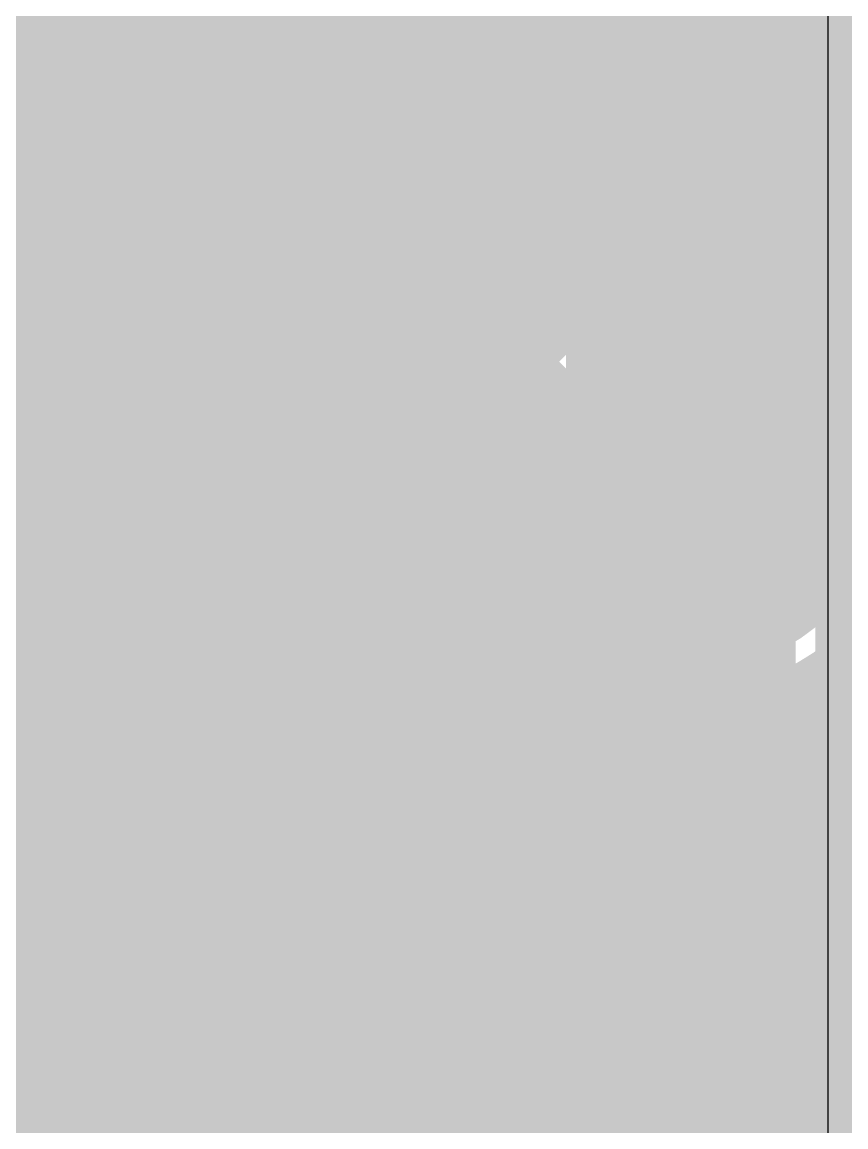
# Model space of a CAD drawing. Header units: millimetres. Extents: x 13 to 259, y -2 to 326.
# Drawn here: x 145.159 to 146.811, y 88.403 to 90.618 of the extents above; entities that cross this region are included whole.
import ezdxf

# ---------------------------------------------------------------- set-up
doc = ezdxf.new("R2010")
doc.units = ezdxf.units.MM
for name, color, linetype in [('BottomLayer', 5, 'Continuous'), ('BottomSolder', 6, 'Continuous'), ('ConnectLayer', 7, 'Continuous'), ('DrillDrawing', 1, 'Continuous'), ('Mechanical14', 56, 'Continuous'), ('Mechanical15', 56, 'Continuous'), ('Mechanical34', 56, 'Continuous'), ('Mechanical9', 56, 'Continuous'), ('MidLayer1', 16, 'Continuous'), ('MidLayer2', 76, 'Continuous'), ('MidLayer3', 90, 'Continuous'), ('MidLayer4', 156, 'Continuous'), ('MidLayer5', 130, 'Continuous'), ('MidLayer6', 216, 'Continuous'), ('MultiLayer', 9, 'Continuous'), ('TopLayer', 1, 'Continuous'), ('TopPaste', 8, 'Continuous'), ('TopSolder', 216, 'Continuous')]:
    doc.layers.add(name, color=color, linetype=linetype)

# ---------------------------------------------------------------- blocks, each defined once
blk = doc.blocks.new('RESC1005X40N_81')
at = {"layer": 'Mechanical14', "const_width": 0.1}
for points in [[(-0.5, 0.25), (0.5, 0.25)], [(-0.5, 0.25), (-0.5, -0.25)], [(0.5, 0.25), (0.5, -0.25)], [(-0.5, -0.25), (0.5, -0.25)]]:
    blk.add_lwpolyline(points, dxfattribs=at)
at = {"layer": 'Mechanical14', "const_width": 0.05}
for points in [[(-0.525, 0.25, 1), (-0.475, 0.25, 1)], [(-0.525, 0.25, 1), (-0.475, 0.25, 1)], [(0.475, 0.25, 1), (0.525, 0.25, 1)], [(0.475, 0.25, 1), (0.525, 0.25, 1)], [(-0.525, -0.25, 1), (-0.475, -0.25, 1)], [(-0.525, -0.25, 1), (-0.475, -0.25, 1)], [(0.475, -0.25, 1), (0.525, -0.25, 1)], [(0.475, -0.25, 1), (0.525, -0.25, 1)]]:
    blk.add_lwpolyline(points, format="xyb", close=True, dxfattribs=at)
at = {"layer": 'Mechanical15', "const_width": 0.05}
for points in [[(0, 0.5), (0, -0.5)], [(-0.91, 0.46), (0.91, 0.46)], [(-0.91, 0.46), (-0.91, -0.46)], [(0.91, 0.46), (0.91, -0.46)], [(-0.5, 0), (0.5, 0)], [(-0.91, -0.46), (0.91, -0.46)]]:
    blk.add_lwpolyline(points, dxfattribs=at)
at = {"layer": 'Mechanical15'}
for points, const_width in [([(-0.0125, 0.5, 1), (0.0125, 0.5, 1)], 0.025), ([(-0.9225, 0.46, 1), (-0.8975, 0.46, 1)], 0.025), ([(-0.9225, 0.46, 1), (-0.8975, 0.46, 1)], 0.025), ([(0.8975, 0.46, 1), (0.9225, 0.46, 1)], 0.025), ([(0.8975, 0.46, 1), (0.9225, 0.46, 1)], 0.025), ([(0.35, 0, 1), (-0.35, 0, 1)], 0.05), ([(-0.5125, 0, 1), (-0.4875, 0, 1)], 0.025), ([(-0.3625, 0, 1), (-0.3375, 0, 1)], 0.025), ([(0.3375, 0, 1), (0.3625, 0, 1)], 0.025), ([(0.4875, 0, 1), (0.5125, 0, 1)], 0.025), ([(-0.9225, -0.46, 1), (-0.8975, -0.46, 1)], 0.025), ([(-0.9225, -0.46, 1), (-0.8975, -0.46, 1)], 0.025), ([(0.8975, -0.46, 1), (0.9225, -0.46, 1)], 0.025), ([(0.8975, -0.46, 1), (0.9225, -0.46, 1)], 0.025), ([(-0.0125, -0.5, 1), (0.0125, -0.5, 1)], 0.025)]:
    blk.add_lwpolyline(points, format="xyb", close=True, dxfattribs=dict(at, const_width=const_width))
at = {"layer": 'TopLayer'}
for points in [[(-0.18, -0.31), (-0.18, 0.31), (-0.76, -0.31), (-0.76, 0.31)], [(0.76, -0.31), (0.76, 0.31), (0.18, -0.31), (0.18, 0.31)]]:
    blk.add_solid(points, dxfattribs=at)
at = {"layer": 'TopPaste'}
for points in [[(-0.18, -0.31), (-0.18, 0.31), (-0.76, -0.31), (-0.76, 0.31)], [(0.76, -0.31), (0.76, 0.31), (0.18, -0.31), (0.18, 0.31)]]:
    blk.add_solid(points, dxfattribs=at)
at = {"layer": 'TopSolder'}
for points in [[(-0.0784, -0.4116), (-0.0784, 0.4116), (-0.8616, -0.4116), (-0.8616, 0.4116)], [(0.8616, -0.4116), (0.8616, 0.4116), (0.0784, -0.4116), (0.0784, 0.4116)]]:
    blk.add_solid(points, dxfattribs=at)
blk = doc.blocks.new('RESC1005X40N_162')
at = {"layer": 'Mechanical14', "const_width": 0.1}
for points in [[(-0.5, 0.25), (0.5, 0.25)], [(-0.5, 0.25), (-0.5, -0.25)], [(0.5, 0.25), (0.5, -0.25)], [(-0.5, -0.25), (0.5, -0.25)]]:
    blk.add_lwpolyline(points, dxfattribs=at)
at = {"layer": 'Mechanical14', "const_width": 0.05}
for points in [[(-0.525, 0.25, 1), (-0.475, 0.25, 1)], [(-0.525, 0.25, 1), (-0.475, 0.25, 1)], [(0.475, 0.25, 1), (0.525, 0.25, 1)], [(0.475, 0.25, 1), (0.525, 0.25, 1)], [(-0.525, -0.25, 1), (-0.475, -0.25, 1)], [(-0.525, -0.25, 1), (-0.475, -0.25, 1)], [(0.475, -0.25, 1), (0.525, -0.25, 1)], [(0.475, -0.25, 1), (0.525, -0.25, 1)]]:
    blk.add_lwpolyline(points, format="xyb", close=True, dxfattribs=at)
at = {"layer": 'Mechanical15', "const_width": 0.05}
for points in [[(0, 0.5), (0, -0.5)], [(-0.91, 0.46), (0.91, 0.46)], [(-0.91, 0.46), (-0.91, -0.46)], [(0.91, 0.46), (0.91, -0.46)], [(-0.5, 0), (0.5, 0)], [(-0.91, -0.46), (0.91, -0.46)]]:
    blk.add_lwpolyline(points, dxfattribs=at)
at = {"layer": 'Mechanical15'}
for points, const_width in [([(-0.0125, 0.5, 1), (0.0125, 0.5, 1)], 0.025), ([(-0.9225, 0.46, 1), (-0.8975, 0.46, 1)], 0.025), ([(-0.9225, 0.46, 1), (-0.8975, 0.46, 1)], 0.025), ([(0.8975, 0.46, 1), (0.9225, 0.46, 1)], 0.025), ([(0.8975, 0.46, 1), (0.9225, 0.46, 1)], 0.025), ([(0.35, 0, 1), (-0.35, 0, 1)], 0.05), ([(-0.5125, 0, 1), (-0.4875, 0, 1)], 0.025), ([(-0.3625, 0, 1), (-0.3375, 0, 1)], 0.025), ([(0.3375, 0, 1), (0.3625, 0, 1)], 0.025), ([(0.4875, 0, 1), (0.5125, 0, 1)], 0.025), ([(-0.9225, -0.46, 1), (-0.8975, -0.46, 1)], 0.025), ([(-0.9225, -0.46, 1), (-0.8975, -0.46, 1)], 0.025), ([(0.8975, -0.46, 1), (0.9225, -0.46, 1)], 0.025), ([(0.8975, -0.46, 1), (0.9225, -0.46, 1)], 0.025), ([(-0.0125, -0.5, 1), (0.0125, -0.5, 1)], 0.025)]:
    blk.add_lwpolyline(points, format="xyb", close=True, dxfattribs=dict(at, const_width=const_width))
at = {"layer": 'TopLayer'}
for points in [[(-0.18, -0.31), (-0.18, 0.31), (-0.76, -0.31), (-0.76, 0.31)], [(0.76, -0.31), (0.76, 0.31), (0.18, -0.31), (0.18, 0.31)]]:
    blk.add_solid(points, dxfattribs=at)
at = {"layer": 'TopPaste'}
for points in [[(-0.18, -0.31), (-0.18, 0.31), (-0.76, -0.31), (-0.76, 0.31)], [(0.76, -0.31), (0.76, 0.31), (0.18, -0.31), (0.18, 0.31)]]:
    blk.add_solid(points, dxfattribs=at)
at = {"layer": 'TopSolder'}
for points in [[(-0.0784, -0.4116), (-0.0784, 0.4116), (-0.8616, -0.4116), (-0.8616, 0.4116)], [(0.8616, -0.4116), (0.8616, 0.4116), (0.0784, -0.4116), (0.0784, 0.4116)]]:
    blk.add_solid(points, dxfattribs=at)

msp = doc.modelspace()

# ---------------------------------------------------------------- linework, layer by layer
at = {"layer": 'BottomLayer', "const_width": 0.25}
for points in [[(145.3358, 89.6764, 1), (145.5858, 89.6764, 1)], [(146.4, 89.675, 1), (146.65, 89.675, 1)], [(145.3358, 88.7364, 1), (145.5858, 88.7364, 1)]]:
    msp.add_lwpolyline(points, format="xyb", close=True, dxfattribs=at)
at = {"layer": 'BottomSolder', "const_width": 0.3516}
msp.add_lwpolyline([(146.3492, 89.675, 1), (146.7008, 89.675, 1)], format="xyb", close=True, dxfattribs=at)
at = {"layer": 'ConnectLayer', "const_width": 0.4}
for points in [[(146.9997, 90.0254), (146.9997, 136.36)], [(146.59, 90.2614), (146.59, 117.0401)], [(145.7325, 88.0326), (149.8935, 92.1936)], [(145.7325, 88.0326), (149.8935, 92.1936)], [(146.0508, 87.5024), (150.4593, 91.9109)], [(146.0508, 87.5024), (150.4593, 91.9109)], [(145.9947, 91.5928), (148.1679, 89.4196)], [(145.9947, 91.5928), (148.1679, 89.4196)], [(145.9727, 89.9699), (147.5461, 91.5432)], [(145.9727, 89.9699), (147.5461, 91.5432)], [(146.9429, 90.0915), (147.776, 90.9246)], [(146.9429, 90.0915), (147.776, 90.9246)], [(146.05, 90.2614), (146.05, 90.8733)], [(146.0208, 90.7181), (146.4759, 90.263)], [(146.0208, 90.7181), (146.4759, 90.263)], [(146.59, 90.5998), (151.36, 90.5998)], [(144.6308, 90.0695), (145.0459, 90.4846)], [(144.5807, 90.4612), (144.9987, 90.0432)], [(144.5807, 90.4612), (144.9987, 90.0432)], [(144.5807, 90.4612), (144.9987, 90.0432)], [(144.6951, 89.37), (145.65, 90.325)], [(145.3094, 89.3066), (146.3277, 90.325)], [(145.5668, 90.3236), (145.6578, 90.2326)], [(145.5668, 90.3236), (145.6578, 90.2326)], [(145.5668, 90.3236), (145.6578, 90.2326)], [(145.65, 90.325), (146.51, 90.325)], [(146.4139, 90.325), (146.51, 90.2288)], [(146.51, 89.9442), (146.51, 90.325)], [(145.6077, 90.2827), (146.51, 89.3803)], [(145.9727, 89.9699), (146.0818, 90.079)], [(145.1834, 89.8584), (146.51, 88.5318)], [(145.9366, 89.0853), (146.5628, 89.7115)], [(144.7379, 89.4554), (145.0417, 89.1516)], [(144.7379, 89.4554), (145.0417, 89.1516)], [(144.7379, 89.4554), (145.0417, 89.1516)], [(144.7592, 89.4341), (145.0417, 89.1516)], [(146.51, 79.986), (146.51, 89.4058)], [(146.9997, 68.24), (146.9997, 89.3246)], [(145.9366, 89.0853), (146.1085, 89.2572)], [(145.9366, 89.0853), (146.1085, 89.2572)], [(145.8276, 89.2142), (147.0109, 88.0309)], [(145.8276, 89.2142), (147.0109, 88.0309)], [(145.8276, 89.2142), (146.05, 88.9918)], [(145.9366, 89.0853), (146.0646, 89.2133)], [(146.7576, 89.1328), (147.2835, 88.6069)], [(146.7576, 89.1328), (147.2835, 88.6069)], [(146.05, 88.7671), (146.05, 89.0886)], [(146.59, 79.8199), (146.59, 89.0886)], [(145.7324, 88.0326), (146.51, 88.8103)], [(146.59, 88.7998), (151.36, 88.7998)], [(146.05, 87.5395), (146.05, 88.7057)], [(144.7608, 88.584), (145.2758, 88.069)], [(144.7608, 88.584), (145.2758, 88.069)], [(144.7608, 88.584), (145.2758, 88.069)], [(144.7608, 88.584), (145.2758, 88.069)], [(145.7325, 88.0326), (146.05, 88.3502)], [(145.8761, 88.3173), (146.897, 87.2963)], [(145.8761, 88.3173), (146.897, 87.2963)], [(145.8761, 88.3173), (146.05, 88.1433)], [(145.8761, 88.3173), (146.51, 87.6833)], [(144.684, 87.8327), (145.1119, 88.2607)], [(144.684, 87.8327), (145.112, 88.2606)], [(144.684, 87.8327), (145.112, 88.2606)], [(144.684, 87.8327), (145.112, 88.2606)]]:
    msp.add_lwpolyline(points, dxfattribs=at)
for points in [[(146.0508, 90.904, -1.612954), (145.1042, 91.374)], [(146.0508, 90.904, -1.612954), (145.1042, 91.374)], [(145.0459, 90.4846, -0.456349), (145.1042, 91.374)], [(146.05, 90.8733, -1.567019), (145.1042, 91.374)], [(145.1042, 89.2064, -1.271768), (145.9933, 89.9306)], [(145.1042, 89.2064, -1.271768), (145.9933, 89.9306)], [(145.1042, 89.2064, -1.271768), (145.9933, 89.9306)], [(145.9933, 89.9306, -0.797783), (147.115, 89.675)], [(145.9933, 89.9306, -0.797783), (147.115, 89.675)], [(146.0856, 90.0687, -0.091486), (146.05, 90.2614)], [(146.0856, 90.0687, -0.091486), (146.05, 90.2614)], [(146.59, 90.2614, -0.382238), (147.115, 89.675)], [(145.9933, 89.9306, -0.070741), (146.0856, 90.0687)], [(146.5695, 89.6978, -0.119012), (146.51, 89.9442)], [(146.5695, 89.6978, -0.119012), (146.51, 89.9442)], [(151.36, 86.0628, -3.607188), (151.36, 88.5373)], [(151.36, 86.0628, -3.607188), (151.36, 88.5373)], [(147.115, 89.675, -0.798858), (145.9926, 89.4208)], [(147.115, 89.675, -0.798858), (145.9926, 89.4208)], [(147.115, 89.675, -0.382238), (146.59, 89.0886)], [(146.51, 89.4058, -0.119012), (146.5695, 89.6522)], [(146.51, 89.4058, -0.119012), (146.5695, 89.6522)], [(145.9926, 89.4208, -0.118963), (145.8175, 89.2064)], [(145.9926, 89.4208, -0.118963), (145.8175, 89.2064)], [(145.9926, 89.4208, -0.118963), (145.8175, 89.2064)], [(146.0856, 89.2813, -0.071401), (145.9926, 89.4208)], [(146.05, 89.0886, -0.091486), (146.0856, 89.2813)], [(146.05, 89.0886, -0.091486), (146.0856, 89.2813)], [(146.0508, 88.7364, -1.612954), (145.1042, 89.2064)], [(146.0508, 88.7364, -1.612954), (145.1042, 89.2064)], [(146.05, 88.7057, -1.567019), (145.1042, 89.2064)], [(145.8175, 89.2064, -0.234583), (146.0508, 88.7364)], [(145.8175, 89.2064, -0.234583), (146.0508, 88.7364)], [(145.8175, 89.2064, -0.220886), (146.05, 88.7671)]]:
    msp.add_lwpolyline(points, format="xyb", dxfattribs=at)
at = {"layer": 'ConnectLayer'}
for points, const_width in [([(145.9208, 90.7181, 1), (146.1208, 90.7181, 1)], 0.2), ([(145.9208, 90.7181, 1), (146.1208, 90.7181, 1)], 0.2), ([(146.49, 90.5998, 1), (146.69, 90.5998, 1)], 0.2), ([(144.9459, 90.4846, 1), (145.1459, 90.4846, 1)], 0.2), ([(144.9459, 90.4846, 1), (145.1459, 90.4846, 1)], 0.2), ([(145.4668, 90.3236, 1), (145.6668, 90.3236, 1)], 0.2), ([(145.4668, 90.3236, 1), (145.6668, 90.3236, 1)], 0.2), ([(145.4668, 90.3236, 1), (145.6668, 90.3236, 1)], 0.2), ([(145.55, 90.325, 1), (145.75, 90.325, 1)], 0.2), ([(145.55, 90.325, 1), (145.75, 90.325, 1)], 0.2), ([(146.2277, 90.325, 1), (146.4277, 90.325, 1)], 0.2), ([(146.3139, 90.325, 1), (146.5139, 90.325, 1)], 0.2), ([(146.41, 90.325, 1), (146.61, 90.325, 1)], 0.2), ([(146.41, 90.325, 1), (146.61, 90.325, 1)], 0.2), ([(145.5077, 90.2827, 1), (145.7077, 90.2827, 1)], 0.2), ([(145.95, 90.2614, 1), (146.15, 90.2614, 1)], 0.2), ([(145.95, 90.2614, 1), (146.15, 90.2614, 1)], 0.2), ([(145.95, 90.2614, 1), (146.15, 90.2614, 1)], 0.2), ([(146.3759, 90.263, 1), (146.5759, 90.263, 1)], 0.2), ([(146.3759, 90.263, 1), (146.5759, 90.263, 1)], 0.2), ([(146.49, 90.2614, 1), (146.69, 90.2614, 1)], 0.2), ([(146.49, 90.2614, 1), (146.69, 90.2614, 1)], 0.2), ([(145.5578, 90.2326, 1), (145.7578, 90.2326, 1)], 0.2), ([(145.5578, 90.2326, 1), (145.7578, 90.2326, 1)], 0.2), ([(145.5578, 90.2326, 1), (145.7578, 90.2326, 1)], 0.2), ([(146.41, 90.2288, 1), (146.61, 90.2288, 1)], 0.2), ([(145.9818, 90.079, 1), (146.1818, 90.079, 1)], 0.2), ([(146.8429, 90.0915, 1), (147.0429, 90.0915, 1)], 0.2), ([(146.8429, 90.0915, 1), (147.0429, 90.0915, 1)], 0.2), ([(145.9856, 90.0687, 1), (146.1856, 90.0687, 1)], 0.2), ([(145.9856, 90.0687, 1), (146.1856, 90.0687, 1)], 0.2), ([(145.9856, 90.0687, 1), (146.1856, 90.0687, 1)], 0.2), ([(144.8987, 90.0432, 1), (145.0987, 90.0432, 1)], 0.2), ([(144.8987, 90.0432, 1), (145.0987, 90.0432, 1)], 0.2), ([(144.8987, 90.0432, 1), (145.0987, 90.0432, 1)], 0.2), ([(146.8997, 90.0254, 1), (147.0997, 90.0254, 1)], 0.2), ([(145.8727, 89.9699, 1), (146.0727, 89.9699, 1)], 0.2), ([(145.8727, 89.9699, 1), (146.0727, 89.9699, 1)], 0.2), ([(145.8727, 89.9699, 1), (146.0727, 89.9699, 1)], 0.2), ([(146.41, 89.9442, 1), (146.61, 89.9442, 1)], 0.2), ([(146.41, 89.9442, 1), (146.61, 89.9442, 1)], 0.2), ([(146.41, 89.9442, 1), (146.61, 89.9442, 1)], 0.2), ([(145.8933, 89.9306, 1), (146.0933, 89.9306, 1)], 0.2), ([(145.8933, 89.9306, 1), (146.0933, 89.9306, 1)], 0.2), ([(145.8933, 89.9306, 1), (146.0933, 89.9306, 1)], 0.2), ([(145.8933, 89.9306, 1), (146.0933, 89.9306, 1)], 0.2), ([(145.8933, 89.9306, 1), (146.0933, 89.9306, 1)], 0.2), ([(145.8933, 89.9306, 1), (146.0933, 89.9306, 1)], 0.2), ([(145.0834, 89.8584, 1), (145.2834, 89.8584, 1)], 0.2), ([(146.4628, 89.7115, 1), (146.6628, 89.7115, 1)], 0.2), ([(146.4695, 89.6978, 1), (146.6695, 89.6978, 1)], 0.2), ([(146.4695, 89.6978, 1), (146.6695, 89.6978, 1)], 0.2), ([(146.4695, 89.6522, 1), (146.6695, 89.6522, 1)], 0.2), ([(146.4695, 89.6522, 1), (146.6695, 89.6522, 1)], 0.2), ([(145.8926, 89.4208, 1), (146.0926, 89.4208, 1)], 0.2), ([(145.8926, 89.4208, 1), (146.0926, 89.4208, 1)], 0.2), ([(145.8926, 89.4208, 1), (146.0926, 89.4208, 1)], 0.2), ([(145.8926, 89.4208, 1), (146.0926, 89.4208, 1)], 0.2), ([(145.8926, 89.4208, 1), (146.0926, 89.4208, 1)], 0.2), ([(145.8926, 89.4208, 1), (146.0926, 89.4208, 1)], 0.2), ([(146.41, 89.4058, 1), (146.61, 89.4058, 1)], 0.2), ([(146.41, 89.4058, 1), (146.61, 89.4058, 1)], 0.2), ([(146.41, 89.4058, 1), (146.61, 89.4058, 1)], 0.2), ([(146.41, 89.3803, 1), (146.61, 89.3803, 1)], 0.2), ([(146.0508, 88.7364, 1), (144.8708, 88.7364, 1)], 0.4), ([(146.8997, 89.3246, 1), (147.0997, 89.3246, 1)], 0.2), ([(145.2094, 89.3066, 1), (145.4094, 89.3066, 1)], 0.2), ([(145.9856, 89.2813, 1), (146.1856, 89.2813, 1)], 0.2), ([(145.9856, 89.2813, 1), (146.1856, 89.2813, 1)], 0.2), ([(145.9856, 89.2813, 1), (146.1856, 89.2813, 1)], 0.2), ([(146.0085, 89.2572, 1), (146.2085, 89.2572, 1)], 0.2), ([(146.0085, 89.2572, 1), (146.2085, 89.2572, 1)], 0.2), ([(145.7276, 89.2142, 1), (145.9276, 89.2142, 1)], 0.2), ([(145.7276, 89.2142, 1), (145.9276, 89.2142, 1)], 0.2), ([(145.7276, 89.2142, 1), (145.9276, 89.2142, 1)], 0.2), ([(145.9646, 89.2133, 1), (146.1646, 89.2133, 1)], 0.2), ([(145.0042, 89.2064, 1), (145.2042, 89.2064, 1)], 0.2), ([(145.0042, 89.2064, 1), (145.2042, 89.2064, 1)], 0.2), ([(145.0042, 89.2064, 1), (145.2042, 89.2064, 1)], 0.2), ([(145.0042, 89.2064, 1), (145.2042, 89.2064, 1)], 0.2), ([(145.0042, 89.2064, 1), (145.2042, 89.2064, 1)], 0.2), ([(145.0042, 89.2064, 1), (145.2042, 89.2064, 1)], 0.2), ([(145.7175, 89.2064, 1), (145.9175, 89.2064, 1)], 0.2), ([(145.7175, 89.2064, 1), (145.9175, 89.2064, 1)], 0.2), ([(145.7175, 89.2064, 1), (145.9175, 89.2064, 1)], 0.2), ([(145.7175, 89.2064, 1), (145.9175, 89.2064, 1)], 0.2), ([(145.7175, 89.2064, 1), (145.9175, 89.2064, 1)], 0.2), ([(145.7175, 89.2064, 1), (145.9175, 89.2064, 1)], 0.2), ([(144.9417, 89.1516, 1), (145.1417, 89.1516, 1)], 0.2), ([(144.9417, 89.1516, 1), (145.1417, 89.1516, 1)], 0.2), ([(144.9417, 89.1516, 1), (145.1417, 89.1516, 1)], 0.2), ([(144.9417, 89.1516, 1), (145.1417, 89.1516, 1)], 0.2), ([(146.6576, 89.1328, 1), (146.8576, 89.1328, 1)], 0.2), ([(146.6576, 89.1328, 1), (146.8576, 89.1328, 1)], 0.2), ([(145.8366, 89.0853, 1), (146.0366, 89.0853, 1)], 0.2), ([(145.8366, 89.0853, 1), (146.0366, 89.0853, 1)], 0.2), ([(145.8366, 89.0853, 1), (146.0366, 89.0853, 1)], 0.2), ([(145.8366, 89.0853, 1), (146.0366, 89.0853, 1)], 0.2), ([(145.95, 89.0886, 1), (146.15, 89.0886, 1)], 0.2), ([(145.95, 89.0886, 1), (146.15, 89.0886, 1)], 0.2), ([(145.95, 89.0886, 1), (146.15, 89.0886, 1)], 0.2), ([(146.49, 89.0886, 1), (146.69, 89.0886, 1)], 0.2), ([(146.49, 89.0886, 1), (146.69, 89.0886, 1)], 0.2), ([(145.95, 88.9918, 1), (146.15, 88.9918, 1)], 0.2), ([(146.41, 88.8103, 1), (146.61, 88.8103, 1)], 0.2), ([(146.49, 88.7998, 1), (146.69, 88.7998, 1)], 0.2), ([(145.95, 88.7671, 1), (146.15, 88.7671, 1)], 0.2), ([(145.95, 88.7671, 1), (146.15, 88.7671, 1)], 0.2), ([(145.9508, 88.7364, 1), (146.1508, 88.7364, 1)], 0.2), ([(145.9508, 88.7364, 1), (146.1508, 88.7364, 1)], 0.2), ([(145.9508, 88.7364, 1), (146.1508, 88.7364, 1)], 0.2), ([(145.9508, 88.7364, 1), (146.1508, 88.7364, 1)], 0.2), ([(145.9508, 88.7364, 1), (146.1508, 88.7364, 1)], 0.2), ([(145.95, 88.7057, 1), (146.15, 88.7057, 1)], 0.2), ([(145.95, 88.7057, 1), (146.15, 88.7057, 1)], 0.2), ([(146.41, 88.5318, 1), (146.61, 88.5318, 1)], 0.2), ([(145.95, 88.3502, 1), (146.15, 88.3502, 1)], 0.2), ([(145.7761, 88.3173, 1), (145.9761, 88.3173, 1)], 0.2), ([(145.7761, 88.3173, 1), (145.9761, 88.3173, 1)], 0.2), ([(145.7761, 88.3173, 1), (145.9761, 88.3173, 1)], 0.2), ([(145.7761, 88.3173, 1), (145.9761, 88.3173, 1)], 0.2), ([(145.0119, 88.2607, 1), (145.2119, 88.2607, 1)], 0.2), ([(145.012, 88.2606, 1), (145.212, 88.2606, 1)], 0.2), ([(145.012, 88.2606, 1), (145.212, 88.2606, 1)], 0.2), ([(145.012, 88.2606, 1), (145.212, 88.2606, 1)], 0.2)]:
    msp.add_lwpolyline(points, format="xyb", close=True, dxfattribs=dict(at, const_width=const_width))
at = {"layer": 'DrillDrawing', "const_width": 0.0508}
for points in [[(145.3338, 89.8034), (145.3338, 89.9304)], [(145.3338, 89.9304), (145.5878, 89.9304)], [(145.5878, 89.8034), (145.5878, 89.9304)], [(146.398, 89.802), (146.398, 89.929)], [(146.398, 89.929), (146.652, 89.929)], [(146.652, 89.802), (146.652, 89.929)], [(145.2068, 89.5494), (145.2068, 89.8034)], [(145.2068, 89.8034), (145.3338, 89.8034)], [(145.5878, 89.8034), (145.7148, 89.8034)], [(145.7148, 89.5494), (145.7148, 89.8034)], [(146.271, 89.548), (146.271, 89.802)], [(146.271, 89.802), (146.398, 89.802)], [(146.652, 89.802), (146.779, 89.802)], [(146.779, 89.548), (146.779, 89.802)], [(145.2068, 89.5494), (145.3338, 89.5494)], [(145.3338, 89.4224), (145.3338, 89.5494)], [(145.5878, 89.5494), (145.7148, 89.5494)], [(145.5878, 89.4224), (145.5878, 89.5494)], [(146.271, 89.548), (146.398, 89.548)], [(146.398, 89.421), (146.398, 89.548)], [(146.652, 89.548), (146.779, 89.548)], [(146.652, 89.421), (146.652, 89.548)], [(145.3338, 89.4224), (145.5878, 89.4224)], [(146.398, 89.421), (146.652, 89.421)], [(145.3338, 88.8634), (145.3338, 88.9904)], [(145.3338, 88.9904), (145.5878, 88.9904)], [(145.5878, 88.8634), (145.5878, 88.9904)], [(145.2068, 88.6094), (145.2068, 88.8634)], [(145.2068, 88.8634), (145.3338, 88.8634)], [(145.5878, 88.8634), (145.7148, 88.8634)], [(145.7148, 88.6094), (145.7148, 88.8634)], [(145.2068, 88.6094), (145.3338, 88.6094)], [(145.3338, 88.4824), (145.3338, 88.6094)], [(145.5878, 88.6094), (145.7148, 88.6094)], [(145.5878, 88.4824), (145.5878, 88.6094)], [(145.3338, 88.4824), (145.5878, 88.4824)]]:
    msp.add_lwpolyline(points, dxfattribs=at)
at = {"layer": 'DrillDrawing', "const_width": 0.0254}
for points in [[(145.3211, 89.9304, 1), (145.3465, 89.9304, 1)], [(145.3211, 89.9304, 1), (145.3465, 89.9304, 1)], [(145.5751, 89.9304, 1), (145.6005, 89.9304, 1)], [(145.5751, 89.9304, 1), (145.6005, 89.9304, 1)], [(146.3853, 89.929, 1), (146.4107, 89.929, 1)], [(146.3853, 89.929, 1), (146.4107, 89.929, 1)], [(146.6393, 89.929, 1), (146.6647, 89.929, 1)], [(146.6393, 89.929, 1), (146.6647, 89.929, 1)], [(145.1941, 89.8034, 1), (145.2195, 89.8034, 1)], [(145.1941, 89.8034, 1), (145.2195, 89.8034, 1)], [(145.3211, 89.8034, 1), (145.3465, 89.8034, 1)], [(145.3211, 89.8034, 1), (145.3465, 89.8034, 1)], [(145.5751, 89.8034, 1), (145.6005, 89.8034, 1)], [(145.5751, 89.8034, 1), (145.6005, 89.8034, 1)], [(145.7021, 89.8034, 1), (145.7275, 89.8034, 1)], [(145.7021, 89.8034, 1), (145.7275, 89.8034, 1)], [(146.2583, 89.802, 1), (146.2837, 89.802, 1)], [(146.2583, 89.802, 1), (146.2837, 89.802, 1)], [(146.3853, 89.802, 1), (146.4107, 89.802, 1)], [(146.3853, 89.802, 1), (146.4107, 89.802, 1)], [(146.6393, 89.802, 1), (146.6647, 89.802, 1)], [(146.6393, 89.802, 1), (146.6647, 89.802, 1)], [(146.7663, 89.802, 1), (146.7917, 89.802, 1)], [(146.7663, 89.802, 1), (146.7917, 89.802, 1)], [(145.1941, 89.5494, 1), (145.2195, 89.5494, 1)], [(145.1941, 89.5494, 1), (145.2195, 89.5494, 1)], [(145.3211, 89.5494, 1), (145.3465, 89.5494, 1)], [(145.3211, 89.5494, 1), (145.3465, 89.5494, 1)], [(145.5751, 89.5494, 1), (145.6005, 89.5494, 1)], [(145.5751, 89.5494, 1), (145.6005, 89.5494, 1)], [(145.7021, 89.5494, 1), (145.7275, 89.5494, 1)], [(145.7021, 89.5494, 1), (145.7275, 89.5494, 1)], [(146.2583, 89.548, 1), (146.2837, 89.548, 1)], [(146.2583, 89.548, 1), (146.2837, 89.548, 1)], [(146.3853, 89.548, 1), (146.4107, 89.548, 1)], [(146.3853, 89.548, 1), (146.4107, 89.548, 1)], [(146.6393, 89.548, 1), (146.6647, 89.548, 1)], [(146.6393, 89.548, 1), (146.6647, 89.548, 1)], [(146.7663, 89.548, 1), (146.7917, 89.548, 1)], [(146.7663, 89.548, 1), (146.7917, 89.548, 1)], [(145.3211, 89.4224, 1), (145.3465, 89.4224, 1)], [(145.3211, 89.4224, 1), (145.3465, 89.4224, 1)], [(145.5751, 89.4224, 1), (145.6005, 89.4224, 1)], [(145.5751, 89.4224, 1), (145.6005, 89.4224, 1)], [(146.3853, 89.421, 1), (146.4107, 89.421, 1)], [(146.3853, 89.421, 1), (146.4107, 89.421, 1)], [(146.6393, 89.421, 1), (146.6647, 89.421, 1)], [(146.6393, 89.421, 1), (146.6647, 89.421, 1)], [(145.3211, 88.9904, 1), (145.3465, 88.9904, 1)], [(145.3211, 88.9904, 1), (145.3465, 88.9904, 1)], [(145.5751, 88.9904, 1), (145.6005, 88.9904, 1)], [(145.5751, 88.9904, 1), (145.6005, 88.9904, 1)], [(145.1941, 88.8634, 1), (145.2195, 88.8634, 1)], [(145.1941, 88.8634, 1), (145.2195, 88.8634, 1)], [(145.3211, 88.8634, 1), (145.3465, 88.8634, 1)], [(145.3211, 88.8634, 1), (145.3465, 88.8634, 1)], [(145.5751, 88.8634, 1), (145.6005, 88.8634, 1)], [(145.5751, 88.8634, 1), (145.6005, 88.8634, 1)], [(145.7021, 88.8634, 1), (145.7275, 88.8634, 1)], [(145.7021, 88.8634, 1), (145.7275, 88.8634, 1)], [(145.1941, 88.6094, 1), (145.2195, 88.6094, 1)], [(145.1941, 88.6094, 1), (145.2195, 88.6094, 1)], [(145.3211, 88.6094, 1), (145.3465, 88.6094, 1)], [(145.3211, 88.6094, 1), (145.3465, 88.6094, 1)], [(145.5751, 88.6094, 1), (145.6005, 88.6094, 1)], [(145.5751, 88.6094, 1), (145.6005, 88.6094, 1)], [(145.7021, 88.6094, 1), (145.7275, 88.6094, 1)], [(145.7021, 88.6094, 1), (145.7275, 88.6094, 1)], [(145.3211, 88.4824, 1), (145.3465, 88.4824, 1)], [(145.3211, 88.4824, 1), (145.3465, 88.4824, 1)], [(145.5751, 88.4824, 1), (145.6005, 88.4824, 1)], [(145.5751, 88.4824, 1), (145.6005, 88.4824, 1)]]:
    msp.add_lwpolyline(points, format="xyb", close=True, dxfattribs=at)
at = {"layer": 'Mechanical34', "const_width": 0.1}
msp.add_lwpolyline([(146.8, 72.8), (146.8, 131.8)], dxfattribs=at)
at = {"layer": 'Mechanical9', "const_width": 0.1}
msp.add_lwpolyline([(146.3001, 66.8), (146.3001, 100.7)], dxfattribs=at)
at = {"layer": 'MidLayer1', "const_width": 0.25}
for points in [[(145.3358, 89.6764, 1), (145.5858, 89.6764, 1)], [(146.4, 89.675, 1), (146.65, 89.675, 1)], [(145.3358, 88.7364, 1), (145.5858, 88.7364, 1)]]:
    msp.add_lwpolyline(points, format="xyb", close=True, dxfattribs=at)
at = {"layer": 'MidLayer2', "const_width": 0.2}
for points in [[(144.7964, 90.8755), (145.3366, 90.3353)], [(145.3366, 90.3353), (145.4949, 90.3353)], [(145.4949, 90.3353), (146.035, 89.7952)], [(146.035, 87.4154), (146.035, 89.7952)], [(145.4608, 87.5088), (145.4608, 88.7364)]]:
    msp.add_lwpolyline(points, dxfattribs=at)
at = {"layer": 'MidLayer2'}
for points, const_width in [([(145.2866, 90.3353, 1), (145.3866, 90.3353, 1)], 0.1), ([(145.2866, 90.3353, 1), (145.3866, 90.3353, 1)], 0.1), ([(145.4449, 90.3353, 1), (145.5449, 90.3353, 1)], 0.1), ([(145.4449, 90.3353, 1), (145.5449, 90.3353, 1)], 0.1), ([(145.3358, 89.6764, 1), (145.5858, 89.6764, 1)], 0.25), ([(146.4, 89.675, 1), (146.65, 89.675, 1)], 0.25), ([(145.985, 89.7952, 1), (146.085, 89.7952, 1)], 0.1), ([(145.985, 89.7952, 1), (146.085, 89.7952, 1)], 0.1), ([(145.3358, 88.7364, 1), (145.5858, 88.7364, 1)], 0.25), ([(145.4108, 88.7364, 1), (145.5108, 88.7364, 1)], 0.1)]:
    msp.add_lwpolyline(points, format="xyb", close=True, dxfattribs=dict(at, const_width=const_width))
at = {"layer": 'MidLayer3', "const_width": 0.25}
for points in [[(145.3358, 89.6764, 1), (145.5858, 89.6764, 1)], [(146.4, 89.675, 1), (146.65, 89.675, 1)], [(145.3358, 88.7364, 1), (145.5858, 88.7364, 1)]]:
    msp.add_lwpolyline(points, format="xyb", close=True, dxfattribs=at)
at = {"layer": 'MidLayer4'}
for points, const_width in [([(146.85, 90.075), (146.85, 99.9)], 0.4), ([(144.725, 90.175), (145.454, 90.904)], 0.2), ([(145.4546, 90.2048), (146.025, 90.7752)], 0.2), ([(144.8, 89.7086), (145.2963, 90.2048)], 0.2), ([(145.2963, 90.2048), (145.4546, 90.2048)], 0.2), ([(146.4514, 89.6764), (146.85, 90.075)], 0.4), ([(145.4608, 89.6764), (146.4514, 89.6764)], 0.4)]:
    msp.add_lwpolyline(points, dxfattribs=dict(at, const_width=const_width))
for points, const_width in [([(145.2463, 90.2048, 1), (145.3463, 90.2048, 1)], 0.1), ([(145.2463, 90.2048, 1), (145.3463, 90.2048, 1)], 0.1), ([(145.4046, 90.2048, 1), (145.5046, 90.2048, 1)], 0.1), ([(145.4046, 90.2048, 1), (145.5046, 90.2048, 1)], 0.1), ([(146.75, 90.075, 1), (146.95, 90.075, 1)], 0.2), ([(146.75, 90.075, 1), (146.95, 90.075, 1)], 0.2), ([(145.3358, 89.6764, 1), (145.5858, 89.6764, 1)], 0.25), ([(146.4, 89.675, 1), (146.65, 89.675, 1)], 0.25), ([(145.3608, 89.6764, 1), (145.5608, 89.6764, 1)], 0.2), ([(146.3514, 89.6764, 1), (146.5514, 89.6764, 1)], 0.2), ([(146.3514, 89.6764, 1), (146.5514, 89.6764, 1)], 0.2), ([(145.3358, 88.7364, 1), (145.5858, 88.7364, 1)], 0.25)]:
    msp.add_lwpolyline(points, format="xyb", close=True, dxfattribs=dict(at, const_width=const_width))
at = {"layer": 'MidLayer5', "const_width": 0.25}
for points in [[(145.3358, 89.6764, 1), (145.5858, 89.6764, 1)], [(146.4, 89.675, 1), (146.65, 89.675, 1)], [(145.3358, 88.7364, 1), (145.5858, 88.7364, 1)]]:
    msp.add_lwpolyline(points, format="xyb", close=True, dxfattribs=at)
at = {"layer": 'MidLayer6', "const_width": 0.25}
for points in [[(145.3358, 89.6764, 1), (145.5858, 89.6764, 1)], [(146.4, 89.675, 1), (146.65, 89.675, 1)], [(145.3358, 88.7364, 1), (145.5858, 88.7364, 1)]]:
    msp.add_lwpolyline(points, format="xyb", close=True, dxfattribs=at)
at = {"layer": 'MultiLayer', "const_width": 0.25}
for points in [[(145.3358, 89.6764, 1), (145.5858, 89.6764, 1)], [(146.4, 89.675, 1), (146.65, 89.675, 1)], [(145.3358, 88.7364, 1), (145.5858, 88.7364, 1)]]:
    msp.add_lwpolyline(points, format="xyb", close=True, dxfattribs=at)
at = {"layer": 'TopLayer'}
msp.add_line((146.775, 131.8), (146.7751, 72.8), dxfattribs=at)
at = {"layer": 'TopLayer', "const_width": 0.25}
for points in [[(145.3358, 89.6764, 1), (145.5858, 89.6764, 1)], [(146.4, 89.675, 1), (146.65, 89.675, 1)], [(145.3358, 88.7364, 1), (145.5858, 88.7364, 1)]]:
    msp.add_lwpolyline(points, format="xyb", close=True, dxfattribs=at)
at = {"layer": 'TopSolder', "const_width": 0.3516}
msp.add_lwpolyline([(146.3492, 89.675, 1), (146.7008, 89.675, 1)], format="xyb", close=True, dxfattribs=at)

# ---------------------------------------------------------------- block references
at = {"rotation": 90}
for name, p in [('RESC1005X40N_81', (145.4608, 91.374)), ('RESC1005X40N_162', (145.4608, 89.2064))]:
    msp.add_blockref(name, p, dxfattribs=at)

doc.saveas('drawing.dxf')
